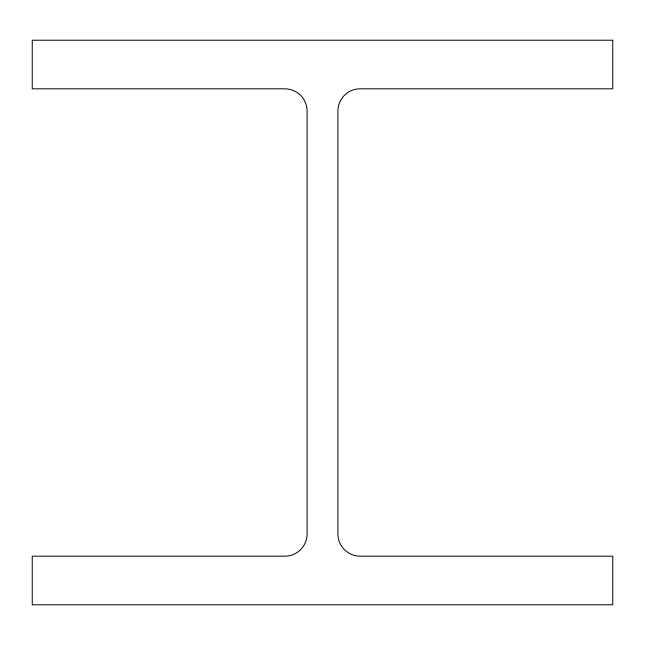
<?xml version="1.0" encoding="UTF-8"?>
<svg xmlns="http://www.w3.org/2000/svg" width="645" height="645" viewBox="0 0 645 645"><rect width="100%" height="100%" fill="white"/><g stroke="black" fill="none" stroke-linecap="round" stroke-linejoin="round"><path stroke-width="0.97" d="M612.75 40.224L32.25 40.224L32.25 88.817L284.848 88.817A22.253 22.253 0 0 1 307.109 111.069L307.109 533.931A22.253 22.253 0 0 1 284.848 556.184L32.25 556.184L32.25 604.776L612.75 604.776L612.75 556.184L360.152 556.184A22.253 22.253 0 0 1 337.891 533.931L337.891 111.069A22.253 22.253 0 0 1 360.152 88.817L612.75 88.817L612.75 40.224"/></g></svg>
